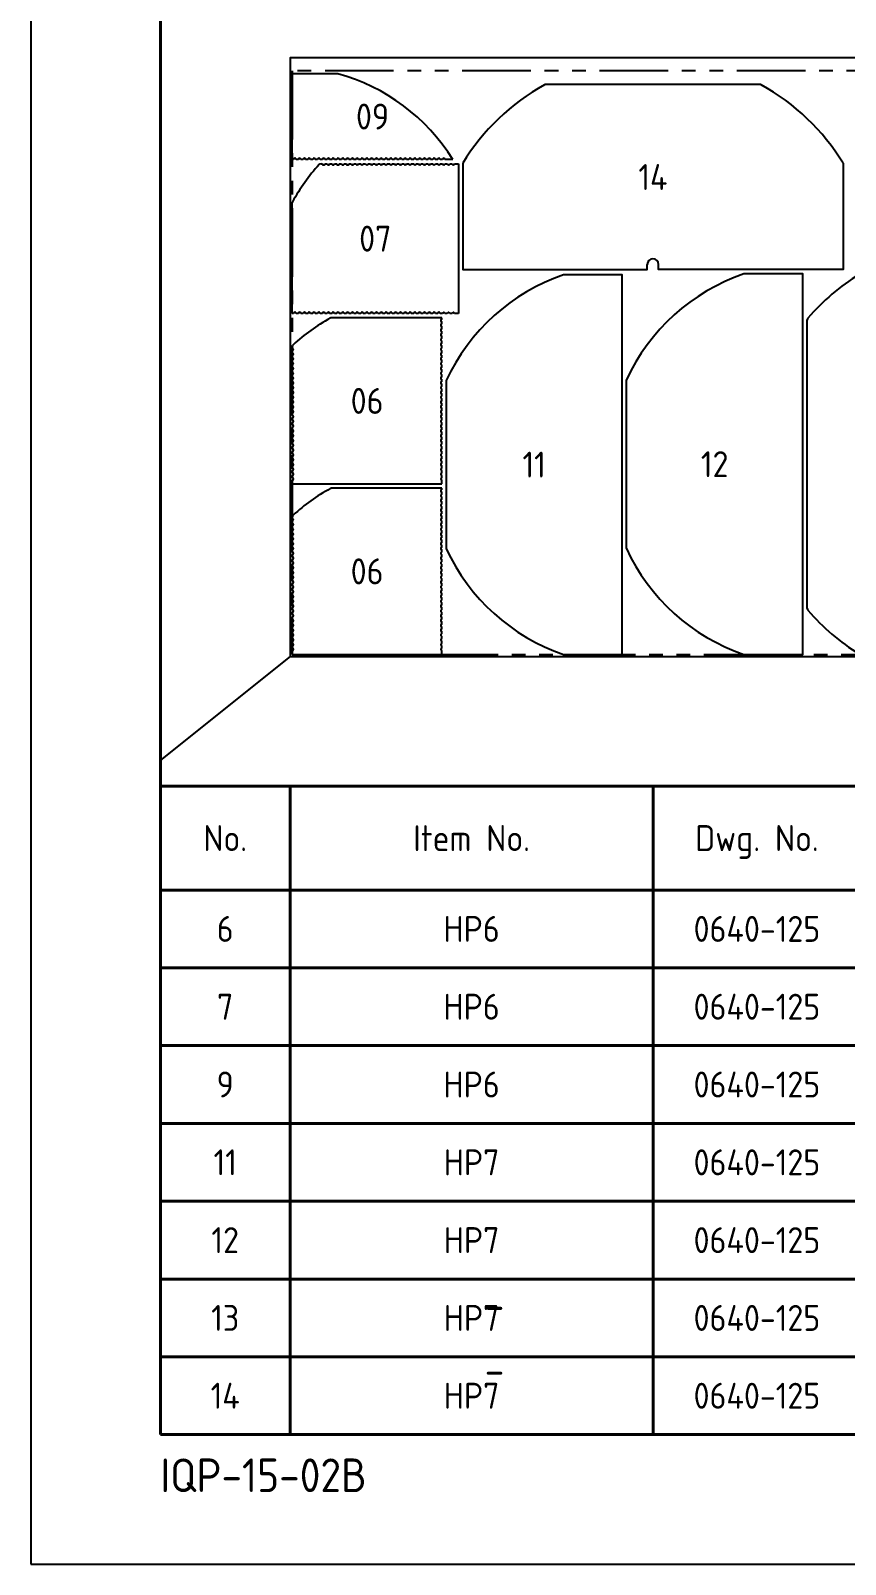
# Model space of a CAD drawing. Header units: millimetres. Extents: x -47360 to 661737, y -45870 to 354580.
# Drawn here: x 320000 to 323769, y 20000 to 27096 of the extents above; entities that cross this region are included whole.
import ezdxf
from ezdxf.enums import TextEntityAlignment as Align

# ---------------------------------------------------------------- set-up
doc = ezdxf.new("R2010")
doc.units = ezdxf.units.MM
doc.header["$LTSCALE"] = 10
doc.linetypes.add('PHANTOM', pattern=[63.5, 31.75, -6.35, 6.35, -6.35, 6.35, -6.35])
for name, color, linetype in [('$ENCL_RECT_RESERVED_LAYER$', 4, 'PHANTOM'), ('06_2__016X769X693', 3, 'Continuous'), ('07_1__016X769X693', 7, 'Continuous'), ('09_1__016X743X397', 7, 'Continuous'), ('11_1__016X1820X880', 7, 'Continuous'), ('12_1__016X1820X880', 7, 'Continuous'), ('13_5__016X1820X1750', 7, 'Continuous'), ('14_2__016X1820X950', 7, 'Continuous'), ('PART-LABEL', 6, 'Continuous'), ('STOCK', 3, 'Continuous'), ('T', 2, 'Continuous')]:
    doc.layers.add(name, color=color, linetype=linetype)
doc.layers.add('PAGE', color=9, linetype='Continuous', plot=False)
doc.layers.add('TITLE', color=15, linetype='Continuous', lineweight=40)
doc.styles.get("Standard").update_dxf_attribs({"font": 'isocp2.shx', "bigfont": 'whgtxt.shx'})

# ---------------------------------------------------------------- blocks, each defined once
blk = doc.blocks.new('CP00')
at = {"layer": 'PAGE'}
blk.add_line((20, 70), (10, 62), dxfattribs=at)
blk.add_lwpolyline([(0, 0), (297, 0), (297, 210), (0, 210)], close=True, dxfattribs=at)
at = {"layer": 'TITLE'}
blk.add_line((10, 60), (287, 60), dxfattribs=at)
at = {"layer": 'TITLE', "color": 8}
for p, q in [((20, 10), (20, 60)), ((48, 10), (48, 60)), ((10, 52), (287, 52)), ((10, 46), (287, 46)), ((10, 40), (287, 40)), ((10, 34), (287, 34)), ((10, 28), (287, 28)), ((10, 22), (287, 22)), ((10, 16), (148.5, 16))]:
    blk.add_line(p, q, dxfattribs=at)
at = {"layer": 'TITLE', "color": 15}
blk.add_lwpolyline([(10, 10), (287, 10), (287, 200), (10, 200)], close=True, dxfattribs=at)
at = {"layer": 'PAGE', "color": 2}
blk.add_attdef('ATT_NESTINGPLANNO', text='', height=2.5, dxfattribs=at).set_placement((220, 203), align=Align.MIDDLE_CENTER)
for tag, p in [('ATT_OWNERITEMNO', (35, 7.09)), ('ATT_PARTNAME', (35, 2.09))]:
    blk.add_attdef(tag, text='', height=2.5, dxfattribs=at).set_placement(p, align=Align.MIDDLE_LEFT)
at = {"layer": 'TITLE', "color": 2}
for s, p in [('No.', (15, 56)), ('Item No.', (34, 56)), ('Dwg. No.', (56, 56))]:
    blk.add_text(s, height=2, dxfattribs=at).set_placement(p, align=Align.MIDDLE_CENTER)
blk.add_text('IQP-15-02B', height=2.594, dxfattribs=at).set_placement((10, 5.57))
for tag, height, p in [('ATT_PORNO', 2.5, (222, 196)), ('ATT_CUTTINGPLANNO', 2.5, (212.75, 188)), ('ATT_PAGENO', 2.5, (264.5, 188)), ('ATT_PAGESUBTOTAL', 2.5, (279.5, 188)), ('ATT_WONO', 2.5, (70, 180)), ('ATT_PROJECT', 2.5, (163.5, 180)), ('ATT_PORWEIGHT', 2, (278.5, 89)), ('ATT_NETWEIGHT', 2, (278.5, 83)), ('ATT_SAVEWEIGHT', 2, (278.5, 77)), ('ATT_SCRAPWEIGHT', 2, (278.5, 71)), ('ATT_CUTTING', 2, (278.5, 65))]:
    blk.add_attdef(tag, text='', height=height, dxfattribs=at).set_placement(p, align=Align.MIDDLE_CENTER)
at = {"layer": 'TITLE', "color": 3}
for tag, p in [('ATT_MATERIAL', (70, 172)), ('ATT_SIZE', (163.5, 172)), ('ATT_QTY', (262.75, 172))]:
    blk.add_attdef(tag, text='', height=2.5, dxfattribs=at).set_placement(p, align=Align.MIDDLE_CENTER)

msp = doc.modelspace()

# ---------------------------------------------------------------- linework, layer by layer
at = {"layer": '$ENCL_RECT_RESERVED_LAYER$'}
msp.add_lwpolyline([(321210, 24210), (326759.31, 24210), (326759.31, 26909.75), (321210, 26909.75)], close=True, dxfattribs=at)
at = {"layer": '06_2__016X769X693'}
for p, q in [((321902.91, 25767.23), (321391.4, 25767.23)), ((321902.91, 25760.82), (321902.91, 25767.23)), ((321902.91, 25738.59), (321902.91, 25749.56)), ((321902.91, 25716.37), (321902.91, 25727.34)), ((321902.91, 25694.14), (321902.91, 25705.11)), ((321210, 25633.95), (321210, 25627.47)), ((321902.91, 25671.92), (321902.91, 25682.89)), ((321902.91, 25649.69), (321902.91, 25660.66)), ((321902.91, 25627.47), (321902.91, 25638.44)), ((321210, 25616.21), (321210, 25605.24)), ((321210, 25593.99), (321210, 25583.02)), ((321210, 25571.76), (321210, 25560.79)), ((321210, 25549.54), (321210, 25538.57)), ((321902.91, 25605.24), (321902.91, 25616.21)), ((321902.91, 25583.02), (321902.91, 25593.99)), ((321902.91, 25560.79), (321902.91, 25571.76)), ((321902.91, 25538.57), (321902.91, 25549.54)), ((321210, 25527.31), (321210, 25516.34)), ((321210, 25505.09), (321210, 25494.12)), ((321210, 25482.86), (321210, 25471.89)), ((321902.91, 25516.34), (321902.91, 25527.31)), ((321902.91, 25494.12), (321902.91, 25505.09)), ((321902.91, 25471.89), (321902.91, 25482.86)), ((321210, 25460.64), (321210, 25449.67)), ((321210, 25438.41), (321210, 25427.44)), ((321210, 25416.19), (321210, 25405.22)), ((321902.91, 25449.67), (321902.91, 25460.64)), ((321902.91, 25427.44), (321902.91, 25438.41)), ((321902.91, 25405.22), (321902.91, 25416.19)), ((321210, 25393.96), (321210, 25382.99)), ((321210, 25371.74), (321210, 25360.77)), ((321210, 25349.51), (321210, 25338.54)), ((321902.91, 25382.99), (321902.91, 25393.96)), ((321902.91, 25360.77), (321902.91, 25371.74)), ((321902.91, 25338.54), (321902.91, 25349.51)), ((321210, 25327.29), (321210, 25316.32)), ((321210, 25305.06), (321210, 25294.09)), ((321210, 25282.84), (321210, 25271.87)), ((321902.91, 25316.32), (321902.91, 25327.29)), ((321902.91, 25294.09), (321902.91, 25305.06)), ((321902.91, 25271.87), (321902.91, 25282.84)), ((321210, 25260.61), (321210, 25249.64)), ((321210, 25238.39), (321210, 25227.42)), ((321210, 25216.16), (321210, 25205.19)), ((321210, 25193.94), (321210, 25182.97)), ((321902.91, 25249.64), (321902.91, 25260.61)), ((321902.91, 25227.42), (321902.91, 25238.39)), ((321902.91, 25205.19), (321902.91, 25216.16)), ((321902.91, 25182.97), (321902.91, 25193.94)), ((321210, 25171.71), (321210, 25160.74)), ((321210, 25149.49), (321210, 25138.52)), ((321210, 25127.26), (321210, 25116.29)), ((321902.91, 25160.74), (321902.91, 25171.71)), ((321902.91, 25138.52), (321902.91, 25149.49)), ((321902.91, 25116.29), (321902.91, 25127.26)), ((321210, 25105.04), (321210, 25094.07)), ((321210, 25082.81), (321210, 25071.84)), ((321210, 25060.59), (321210, 25049.62)), ((321902.91, 25094.07), (321902.91, 25105.04)), ((321902.91, 25071.84), (321902.91, 25082.81)), ((321902.91, 25049.62), (321902.91, 25060.59)), ((321210, 25038.36), (321210, 25027.39)), ((321210, 25016.14), (321210, 24998.62)), ((321210, 24998.62), (321902.91, 24998.62)), ((321902.91, 24978.62), (321391.4, 24978.62)), ((321902.91, 25027.39), (321902.91, 25038.36)), ((321902.91, 24998.62), (321902.91, 25016.14)), ((321902.91, 24972.2), (321902.91, 24978.62)), ((321902.91, 24949.98), (321902.91, 24960.95)), ((321902.91, 24927.75), (321902.91, 24938.72)), ((321902.91, 24905.53), (321902.91, 24916.5)), ((321210, 24845.33), (321210, 24838.85)), ((321902.91, 24883.3), (321902.91, 24894.27)), ((321902.91, 24861.08), (321902.91, 24872.05)), ((321902.91, 24838.85), (321902.91, 24849.82)), ((321210, 24827.6), (321210, 24816.63)), ((321210, 24805.37), (321210, 24794.4)), ((321210, 24783.15), (321210, 24772.18)), ((321902.91, 24816.63), (321902.91, 24827.6)), ((321902.91, 24794.4), (321902.91, 24805.37)), ((321902.91, 24772.18), (321902.91, 24783.15)), ((321210, 24760.92), (321210, 24749.95)), ((321210, 24738.7), (321210, 24727.73)), ((321210, 24716.47), (321210, 24705.5)), ((321210, 24694.25), (321210, 24683.28)), ((321902.91, 24749.95), (321902.91, 24760.92)), ((321902.91, 24727.73), (321902.91, 24738.7)), ((321902.91, 24705.5), (321902.91, 24716.47)), ((321902.91, 24683.28), (321902.91, 24694.25)), ((321210, 24672.02), (321210, 24661.05)), ((321210, 24649.8), (321210, 24638.83)), ((321210, 24627.57), (321210, 24616.6)), ((321902.91, 24661.05), (321902.91, 24672.02)), ((321902.91, 24638.83), (321902.91, 24649.8)), ((321902.91, 24616.6), (321902.91, 24627.57)), ((321210, 24605.35), (321210, 24594.38)), ((321210, 24583.12), (321210, 24572.15)), ((321210, 24560.9), (321210, 24549.93)), ((321902.91, 24594.38), (321902.91, 24605.35)), ((321902.91, 24572.15), (321902.91, 24583.12)), ((321902.91, 24549.93), (321902.91, 24560.9)), ((321210, 24538.67), (321210, 24527.7)), ((321210, 24516.45), (321210, 24505.48)), ((321210, 24494.22), (321210, 24483.25)), ((321902.91, 24527.7), (321902.91, 24538.67)), ((321902.91, 24505.48), (321902.91, 24516.45)), ((321902.91, 24483.25), (321902.91, 24494.22)), ((321210, 24472), (321210, 24461.03)), ((321210, 24449.77), (321210, 24438.8)), ((321210, 24427.55), (321210, 24416.58)), ((321902.91, 24461.03), (321902.91, 24472)), ((321902.91, 24438.8), (321902.91, 24449.77)), ((321902.91, 24416.58), (321902.91, 24427.55)), ((321210, 24405.32), (321210, 24394.35)), ((321210, 24383.1), (321210, 24372.13)), ((321210, 24360.87), (321210, 24349.9)), ((321902.91, 24394.35), (321902.91, 24405.32)), ((321902.91, 24372.13), (321902.91, 24383.1)), ((321902.91, 24349.9), (321902.91, 24360.87)), ((321210, 24338.65), (321210, 24327.68)), ((321210, 24316.42), (321210, 24305.45)), ((321210, 24294.2), (321210, 24283.23)), ((321210, 24271.97), (321210, 24261)), ((321902.91, 24327.68), (321902.91, 24338.65)), ((321902.91, 24305.45), (321902.91, 24316.42)), ((321902.91, 24283.23), (321902.91, 24294.2)), ((321902.91, 24261), (321902.91, 24271.97)), ((321210, 24249.75), (321210, 24238.78)), ((321210, 24227.52), (321210, 24210)), ((321210, 24210), (321902.91, 24210)), ((321902.91, 24238.78), (321902.91, 24249.75)), ((321902.91, 24210), (321902.91, 24227.52))]:
    msp.add_line(p, q, dxfattribs=at)
for centre, radius, start, end in [((321825.92, 24969.35), 910, 118.93835, 132.261369), ((321391.4, 25755.23), 12, 90, 118.93835), ((321902.91, 25755.19), 5.63, 89.99385, 270.00615), ((321902.91, 25732.97), 5.63, 89.994051, 270.005949), ((321902.91, 25710.74), 5.63, 89.994251, 270.005749), ((321902.91, 25688.52), 5.63, 89.994452, 270.005548), ((321222, 25633.95), 12, 132.261369, 180.000002), ((321210, 25621.84), 5.63, 269.991294, 90.008711), ((321902.91, 25666.29), 5.63, 89.994652, 270.005348), ((321902.91, 25644.07), 5.63, 89.994852, 270.005148), ((321902.91, 25621.84), 5.63, 89.995053, 270.004947), ((321210, 25599.62), 5.63, 269.999953, 90.000051), ((321210, 25577.39), 5.63, 269.999962, 90.000043), ((321210, 25555.17), 5.63, 269.99997, 90.000034), ((321902.91, 25599.62), 5.63, 89.995253, 270.004747), ((321902.91, 25577.39), 5.63, 89.995454, 270.004546), ((321902.91, 25555.17), 5.63, 89.995654, 270.004346), ((321210, 25532.94), 5.63, 269.999979, 90.000025), ((321210, 25510.72), 5.63, 269.999988, 90.000017), ((321210, 25488.49), 5.63, 269.999996, 90.000008), ((321902.91, 25532.94), 5.63, 89.995855, 270.004145), ((321902.91, 25510.72), 5.63, 89.996055, 270.003945), ((321902.91, 25488.49), 5.63, 89.996256, 270.003744), ((321210, 25466.27), 5.63, 270.000005, 90), ((321210, 25444.04), 5.63, 270.000013, 89.999991), ((321210, 25421.82), 5.63, 270.000022, 89.999982), ((321210, 25399.59), 5.63, 270.000031, 89.999974), ((321902.91, 25466.27), 5.63, 89.996456, 270.003544), ((321902.91, 25444.04), 5.63, 89.996657, 270.003343), ((321902.91, 25421.82), 5.63, 89.996857, 270.003143), ((321902.91, 25399.59), 5.63, 89.997058, 270.002942), ((321210, 25377.37), 5.63, 270.000039, 89.999965), ((321210, 25355.14), 5.63, 270.000048, 89.999956), ((321210, 25332.92), 5.63, 270.000057, 89.999948), ((321902.91, 25377.37), 5.63, 89.997258, 270.002742), ((321902.91, 25355.14), 5.63, 89.997458, 270.002542), ((321902.91, 25332.92), 5.63, 89.997659, 270.002341), ((321210, 25310.69), 5.63, 270.000065, 89.999939), ((321210, 25288.47), 5.63, 270.000074, 89.999931), ((321210, 25266.24), 5.63, 270.000082, 89.999922), ((321902.91, 25310.69), 5.63, 89.997859, 270.002141), ((321902.91, 25288.47), 5.63, 89.99806, 270.00194), ((321902.91, 25266.24), 5.63, 89.99826, 270.00174), ((321210, 25244.02), 5.63, 270.000091, 89.999913), ((321210, 25221.79), 5.63, 270.0001, 89.999905), ((321210, 25199.57), 5.63, 270.000108, 89.999896), ((321902.91, 25244.02), 5.63, 89.998461, 270.001539), ((321902.91, 25221.79), 5.63, 89.998661, 270.001339), ((321902.91, 25199.57), 5.63, 89.998862, 270.001138), ((321210, 25177.34), 5.63, 270.000117, 89.999888), ((321210, 25155.12), 5.63, 270.000125, 89.999879), ((321210, 25132.89), 5.63, 270.000134, 89.99987), ((321902.91, 25177.34), 5.63, 89.999062, 270.000938), ((321902.91, 25155.12), 5.63, 89.999263, 270.000737), ((321902.91, 25132.89), 5.63, 89.999463, 270.000537), ((321210, 25110.67), 5.63, 270.000143, 89.999862), ((321210, 25088.44), 5.63, 270.000151, 89.999853), ((321210, 25066.22), 5.63, 270.00016, 89.999844), ((321210, 25043.99), 5.63, 270.000169, 89.999836), ((321902.91, 25110.67), 5.63, 89.999663, 270.000337), ((321902.91, 25088.44), 5.63, 89.999864, 270.000136), ((321902.91, 25066.22), 5.63, 90.000064, 269.999936), ((321902.91, 25043.99), 5.63, 90.000265, 269.999735), ((321210, 25021.77), 5.63, 270.000177, 89.999827), ((321391.4, 24966.62), 12, 90, 118.93835), ((321902.91, 25021.77), 5.63, 90.000465, 269.999535), ((321825.92, 24180.74), 910, 118.93835, 132.261369), ((321902.91, 24966.58), 5.63, 89.99385, 270.00615), ((321902.91, 24944.35), 5.63, 89.994051, 270.005949), ((321902.91, 24922.13), 5.63, 89.994251, 270.005749), ((321222, 24845.33), 12, 132.261369, 180.000002), ((321210, 24833.23), 5.63, 269.991294, 90.008711), ((321902.91, 24899.9), 5.63, 89.994452, 270.005548), ((321902.91, 24877.68), 5.63, 89.994652, 270.005348), ((321902.91, 24855.45), 5.63, 89.994852, 270.005148), ((321902.91, 24833.23), 5.63, 89.995053, 270.004947), ((321210, 24811), 5.63, 269.999953, 90.000051), ((321210, 24788.78), 5.63, 269.999962, 90.000043), ((321210, 24766.55), 5.63, 269.99997, 90.000034), ((321902.91, 24811), 5.63, 89.995253, 270.004747), ((321902.91, 24788.78), 5.63, 89.995454, 270.004546), ((321902.91, 24766.55), 5.63, 89.995654, 270.004346), ((321210, 24744.33), 5.63, 269.999979, 90.000025), ((321210, 24722.1), 5.63, 269.999988, 90.000017), ((321210, 24699.88), 5.63, 269.999996, 90.000008), ((321902.91, 24744.33), 5.63, 89.995855, 270.004145), ((321902.91, 24722.1), 5.63, 89.996055, 270.003945), ((321902.91, 24699.88), 5.63, 89.996256, 270.003744), ((321210, 24677.65), 5.63, 270.000005, 90), ((321210, 24655.43), 5.63, 270.000013, 89.999991), ((321210, 24633.2), 5.63, 270.000022, 89.999982), ((321902.91, 24677.65), 5.63, 89.996456, 270.003544), ((321902.91, 24655.43), 5.63, 89.996657, 270.003343), ((321902.91, 24633.2), 5.63, 89.996857, 270.003143), ((321210, 24610.98), 5.63, 270.000031, 89.999974), ((321210, 24588.75), 5.63, 270.000039, 89.999965), ((321210, 24566.53), 5.63, 270.000048, 89.999956), ((321902.91, 24610.98), 5.63, 89.997058, 270.002942), ((321902.91, 24588.75), 5.63, 89.997258, 270.002742), ((321902.91, 24566.53), 5.63, 89.997458, 270.002542), ((321210, 24544.3), 5.63, 270.000057, 89.999948), ((321210, 24522.08), 5.63, 270.000065, 89.999939), ((321210, 24499.85), 5.63, 270.000074, 89.999931), ((321210, 24477.63), 5.63, 270.000082, 89.999922), ((321902.91, 24544.3), 5.63, 89.997659, 270.002341), ((321902.91, 24522.08), 5.63, 89.997859, 270.002141), ((321902.91, 24499.85), 5.63, 89.99806, 270.00194), ((321902.91, 24477.63), 5.63, 89.99826, 270.00174), ((321210, 24455.4), 5.63, 270.000091, 89.999913), ((321210, 24433.18), 5.63, 270.0001, 89.999905), ((321210, 24410.95), 5.63, 270.000108, 89.999896), ((321902.91, 24455.4), 5.63, 89.998461, 270.001539), ((321902.91, 24433.18), 5.63, 89.998661, 270.001339), ((321902.91, 24410.95), 5.63, 89.998862, 270.001138), ((321210, 24388.73), 5.63, 270.000117, 89.999888), ((321210, 24366.5), 5.63, 270.000125, 89.999879), ((321210, 24344.28), 5.63, 270.000134, 89.99987), ((321902.91, 24388.73), 5.63, 89.999062, 270.000938), ((321902.91, 24366.5), 5.63, 89.999263, 270.000737), ((321902.91, 24344.28), 5.63, 89.999463, 270.000537), ((321210, 24322.05), 5.63, 270.000143, 89.999862), ((321210, 24299.83), 5.63, 270.000151, 89.999853), ((321210, 24277.6), 5.63, 270.00016, 89.999844), ((321902.91, 24322.05), 5.63, 89.999663, 270.000337), ((321902.91, 24299.83), 5.63, 89.999864, 270.000136), ((321902.91, 24277.6), 5.63, 90.000064, 269.999936), ((321210, 24255.38), 5.63, 270.000169, 89.999836), ((321210, 24233.15), 5.63, 270.000177, 89.999827), ((321902.91, 24255.38), 5.63, 90.000265, 269.999735), ((321902.91, 24233.15), 5.63, 90.000465, 269.999535)]:
    msp.add_arc(centre, radius, start, end, dxfattribs=at)
at = {"layer": '07_1__016X769X693'}
for p, q in [((321343.28, 26480.14), (321349.76, 26480.14)), ((321361.02, 26480.14), (321371.99, 26480.14)), ((321383.24, 26480.14), (321394.21, 26480.14)), ((321405.47, 26480.14), (321416.44, 26480.14)), ((321427.69, 26480.14), (321438.66, 26480.14)), ((321449.92, 26480.14), (321460.89, 26480.14)), ((321472.14, 26480.14), (321483.11, 26480.14)), ((321494.37, 26480.14), (321505.34, 26480.14)), ((321516.59, 26480.14), (321527.56, 26480.14)), ((321538.82, 26480.14), (321549.79, 26480.14)), ((321561.04, 26480.14), (321572.01, 26480.14)), ((321583.27, 26480.14), (321594.24, 26480.14)), ((321605.49, 26480.14), (321616.46, 26480.14)), ((321627.72, 26480.14), (321638.69, 26480.14)), ((321649.94, 26480.14), (321660.91, 26480.14)), ((321672.17, 26480.14), (321683.14, 26480.14)), ((321694.39, 26480.14), (321705.36, 26480.14)), ((321716.62, 26480.14), (321727.59, 26480.14)), ((321738.84, 26480.14), (321749.81, 26480.14)), ((321761.07, 26480.14), (321772.04, 26480.14)), ((321783.29, 26480.14), (321794.26, 26480.14)), ((321805.52, 26480.14), (321816.49, 26480.14)), ((321827.74, 26480.14), (321838.71, 26480.14)), ((321849.97, 26480.14), (321860.94, 26480.14)), ((321872.19, 26480.14), (321883.16, 26480.14)), ((321894.42, 26480.14), (321905.39, 26480.14)), ((321916.64, 26480.14), (321927.61, 26480.14)), ((321938.87, 26480.14), (321949.84, 26480.14)), ((321961.09, 26480.14), (321978.62, 26480.14)), ((321978.62, 26480.14), (321978.62, 25787.23)), ((321210, 25787.23), (321210, 26298.73)), ((321216.41, 25787.23), (321210, 25787.23)), ((321238.64, 25787.23), (321227.67, 25787.23)), ((321260.86, 25787.23), (321249.89, 25787.23)), ((321283.09, 25787.23), (321272.12, 25787.23)), ((321305.31, 25787.23), (321294.34, 25787.23)), ((321327.54, 25787.23), (321316.57, 25787.23)), ((321349.76, 25787.23), (321338.79, 25787.23)), ((321371.99, 25787.23), (321361.02, 25787.23)), ((321394.21, 25787.23), (321383.24, 25787.23)), ((321416.44, 25787.23), (321405.47, 25787.23)), ((321438.66, 25787.23), (321427.69, 25787.23)), ((321460.89, 25787.23), (321449.92, 25787.23)), ((321483.11, 25787.23), (321472.14, 25787.23)), ((321505.34, 25787.23), (321494.37, 25787.23)), ((321527.56, 25787.23), (321516.59, 25787.23)), ((321549.79, 25787.23), (321538.82, 25787.23)), ((321572.01, 25787.23), (321561.04, 25787.23)), ((321594.24, 25787.23), (321583.27, 25787.23)), ((321616.46, 25787.23), (321605.49, 25787.23)), ((321638.69, 25787.23), (321627.72, 25787.23)), ((321660.91, 25787.23), (321649.94, 25787.23)), ((321683.14, 25787.23), (321672.17, 25787.23)), ((321705.36, 25787.23), (321694.39, 25787.23)), ((321727.59, 25787.23), (321716.62, 25787.23)), ((321749.81, 25787.23), (321738.84, 25787.23)), ((321772.04, 25787.23), (321761.07, 25787.23)), ((321794.26, 25787.23), (321783.29, 25787.23)), ((321816.49, 25787.23), (321805.52, 25787.23)), ((321838.71, 25787.23), (321827.74, 25787.23)), ((321860.94, 25787.23), (321849.97, 25787.23)), ((321883.16, 25787.23), (321872.19, 25787.23)), ((321905.39, 25787.23), (321894.42, 25787.23)), ((321927.61, 25787.23), (321916.64, 25787.23)), ((321949.84, 25787.23), (321938.87, 25787.23)), ((321978.62, 25787.23), (321961.09, 25787.23))]:
    msp.add_line(p, q, dxfattribs=at)
for centre, radius, start, end in [((322007.88, 25864.22), 910, 137.738631, 151.06165), ((321343.28, 26468.14), 12, 89.999998, 137.738631), ((321355.39, 26480.14), 5.63, 179.991289, 0.008706), ((321377.61, 26480.14), 5.63, 179.999949, 0.000047), ((321399.84, 26480.14), 5.63, 179.999957, 0.000038), ((321422.06, 26480.14), 5.63, 179.999966, 0.00003), ((321444.29, 26480.14), 5.63, 179.999975, 0.000021), ((321466.51, 26480.14), 5.63, 179.999983, 0.000012), ((321488.74, 26480.14), 5.63, 179.999992, 0.000004), ((321510.96, 26480.14), 5.63, 180, 359.999995), ((321533.19, 26480.14), 5.63, 180.000009, 359.999987), ((321555.41, 26480.14), 5.63, 180.000018, 359.999978), ((321577.64, 26480.14), 5.63, 180.000026, 359.999969), ((321599.86, 26480.14), 5.63, 180.000035, 359.999961), ((321622.09, 26480.14), 5.63, 180.000044, 359.999952), ((321644.31, 26480.14), 5.63, 180.000052, 359.999943), ((321666.54, 26480.14), 5.63, 180.000061, 359.999935), ((321688.76, 26480.14), 5.63, 180.000069, 359.999926), ((321710.99, 26480.14), 5.63, 180.000078, 359.999918), ((321733.21, 26480.14), 5.63, 180.000087, 359.999909), ((321755.44, 26480.14), 5.63, 180.000095, 359.9999), ((321777.66, 26480.14), 5.63, 180.000104, 359.999892), ((321799.89, 26480.14), 5.63, 180.000112, 359.999883), ((321822.11, 26480.14), 5.63, 180.000121, 359.999875), ((321844.34, 26480.14), 5.63, 180.00013, 359.999866), ((321866.56, 26480.14), 5.63, 180.000138, 359.999857), ((321888.79, 26480.14), 5.63, 180.000147, 359.999849), ((321911.01, 26480.14), 5.63, 180.000156, 359.99984), ((321933.24, 26480.14), 5.63, 180.000164, 359.999831), ((321955.46, 26480.14), 5.63, 180.000173, 359.999823), ((321222, 26298.73), 12, 151.06165, 180), ((321222.04, 25787.23), 5.63, 359.99385, 180.00615), ((321244.26, 25787.23), 5.63, 359.994051, 180.005949), ((321266.49, 25787.23), 5.63, 359.994251, 180.005749), ((321288.71, 25787.23), 5.63, 359.994452, 180.005548), ((321310.94, 25787.23), 5.63, 359.994652, 180.005348), ((321333.16, 25787.23), 5.63, 359.994852, 180.005148), ((321355.39, 25787.23), 5.63, 359.995053, 180.004947), ((321377.61, 25787.23), 5.63, 359.995253, 180.004747), ((321399.84, 25787.23), 5.63, 359.995454, 180.004546), ((321422.06, 25787.23), 5.63, 359.995654, 180.004346), ((321444.29, 25787.23), 5.63, 359.995855, 180.004145), ((321466.51, 25787.23), 5.63, 359.996055, 180.003945), ((321488.74, 25787.23), 5.63, 359.996256, 180.003744), ((321510.96, 25787.23), 5.63, 359.996456, 180.003544), ((321533.19, 25787.23), 5.63, 359.996657, 180.003343), ((321555.41, 25787.23), 5.63, 359.996857, 180.003143), ((321577.64, 25787.23), 5.63, 359.997058, 180.002942), ((321599.86, 25787.23), 5.63, 359.997258, 180.002742), ((321622.09, 25787.23), 5.63, 359.997458, 180.002542), ((321644.31, 25787.23), 5.63, 359.997659, 180.002341), ((321666.54, 25787.23), 5.63, 359.997859, 180.002141), ((321688.76, 25787.23), 5.63, 359.99806, 180.00194), ((321710.99, 25787.23), 5.63, 359.99826, 180.00174), ((321733.21, 25787.23), 5.63, 359.998461, 180.001539), ((321755.44, 25787.23), 5.63, 359.998661, 180.001339), ((321777.66, 25787.23), 5.63, 359.998862, 180.001138), ((321799.89, 25787.23), 5.63, 359.999062, 180.000938), ((321822.11, 25787.23), 5.63, 359.999263, 180.000737), ((321844.34, 25787.23), 5.63, 359.999463, 180.000537), ((321866.56, 25787.23), 5.63, 359.999663, 180.000337), ((321888.79, 25787.23), 5.63, 359.999864, 180.000136), ((321911.01, 25787.23), 5.63, 0.000064, 179.999936), ((321933.24, 25787.23), 5.63, 0.000265, 179.999735), ((321955.46, 25787.23), 5.63, 0.000465, 179.999535)]:
    msp.add_arc(centre, radius, start, end, dxfattribs=at)
at = {"layer": '09_1__016X743X397'}
for p, q in [((321210, 26500.14), (321210, 26897.13)), ((321210, 26897.13), (321417.7, 26897.13)), ((321216.54, 26500.14), (321210, 26500.14)), ((321238.76, 26500.14), (321227.54, 26500.14)), ((321260.99, 26500.14), (321249.76, 26500.14)), ((321283.21, 26500.14), (321271.99, 26500.14)), ((321305.44, 26500.14), (321294.21, 26500.14)), ((321327.66, 26500.14), (321316.44, 26500.14)), ((321349.89, 26500.14), (321338.66, 26500.14)), ((321372.11, 26500.14), (321360.89, 26500.14)), ((321394.34, 26500.14), (321383.11, 26500.14)), ((321416.56, 26500.14), (321405.34, 26500.14)), ((321438.79, 26500.14), (321427.56, 26500.14)), ((321461.01, 26500.14), (321449.79, 26500.14)), ((321483.24, 26500.14), (321472.01, 26500.14)), ((321505.46, 26500.14), (321494.24, 26500.14)), ((321527.69, 26500.14), (321516.46, 26500.14)), ((321549.91, 26500.14), (321538.69, 26500.14)), ((321572.14, 26500.14), (321560.91, 26500.14)), ((321594.36, 26500.14), (321583.14, 26500.14)), ((321616.59, 26500.14), (321605.36, 26500.14)), ((321638.81, 26500.14), (321627.59, 26500.14)), ((321661.04, 26500.14), (321649.81, 26500.14)), ((321683.26, 26500.14), (321672.04, 26500.14)), ((321705.49, 26500.14), (321694.26, 26500.14)), ((321727.71, 26500.14), (321716.49, 26500.14)), ((321749.94, 26500.14), (321738.71, 26500.14)), ((321772.16, 26500.14), (321760.94, 26500.14)), ((321794.39, 26500.14), (321783.16, 26500.14)), ((321816.61, 26500.14), (321805.39, 26500.14)), ((321838.84, 26500.14), (321827.61, 26500.14)), ((321861.06, 26500.14), (321849.84, 26500.14)), ((321883.29, 26500.14), (321872.06, 26500.14)), ((321905.51, 26500.14), (321894.29, 26500.14)), ((321953.11, 26500.14), (321916.51, 26500.14))]:
    msp.add_line(p, q, dxfattribs=at)
for centre, radius, start, end in [((321417.7, 26885.13), 12, 74.700052, 89.999998), ((321180.74, 26018.95), 910, 31.922732, 74.700052), ((321222.04, 26500.14), 5.5, 359.992047, 180.007953), ((321244.26, 26500.14), 5.5, 359.992252, 180.007748), ((321266.49, 26500.14), 5.5, 359.992458, 180.007542), ((321288.71, 26500.14), 5.5, 359.992663, 180.007337), ((321310.94, 26500.14), 5.5, 359.992868, 180.007132), ((321333.16, 26500.14), 5.5, 359.993073, 180.006927), ((321355.39, 26500.14), 5.5, 359.993278, 180.006722), ((321377.61, 26500.14), 5.5, 359.993483, 180.006517), ((321399.84, 26500.14), 5.5, 359.993688, 180.006312), ((321422.06, 26500.14), 5.5, 359.993893, 180.006107), ((321444.29, 26500.14), 5.5, 359.994098, 180.005902), ((321466.51, 26500.14), 5.5, 359.994304, 180.005696), ((321488.74, 26500.14), 5.5, 359.994509, 180.005491), ((321510.96, 26500.14), 5.5, 359.994714, 180.005286), ((321533.19, 26500.14), 5.5, 359.994919, 180.005081), ((321555.41, 26500.14), 5.5, 359.995124, 180.004876), ((321577.64, 26500.14), 5.5, 359.995329, 180.004671), ((321599.86, 26500.14), 5.5, 359.995534, 180.004466), ((321622.09, 26500.14), 5.5, 359.995739, 180.004261), ((321644.31, 26500.14), 5.5, 359.995945, 180.004055), ((321666.54, 26500.14), 5.5, 359.99615, 180.00385), ((321688.76, 26500.14), 5.5, 359.996355, 180.003645), ((321710.99, 26500.14), 5.5, 359.99656, 180.00344), ((321733.21, 26500.14), 5.5, 359.996765, 180.003235), ((321755.44, 26500.14), 5.5, 359.99697, 180.00303), ((321777.66, 26500.14), 5.5, 359.997175, 180.002825), ((321799.89, 26500.14), 5.5, 359.99738, 180.00262), ((321822.11, 26500.14), 5.5, 359.997586, 180.002414), ((321844.34, 26500.14), 5.5, 359.997791, 180.002209), ((321866.56, 26500.14), 5.5, 359.997996, 180.002004), ((321888.79, 26500.14), 5.5, 359.998201, 180.001799), ((321911.01, 26500.14), 5.5, 359.998406, 180.001594)]:
    msp.add_arc(centre, radius, start, end, dxfattribs=at)
at = {"layer": '11_1__016X1820X880'}
msp.add_line((321922.91, 25477.62), (321922.91, 24698.73), dxfattribs=at)
msp.add_lwpolyline([(322465.24, 24210), (322735.97, 24210), (322735.97, 25966.35), (322465.24, 25966.35)], dxfattribs=at)
for start, end in [(108.860661, 155.186664), (204.813336, 251.139339)]:
    msp.add_arc((322765.23, 25088.17), 928, start, end, dxfattribs=at)
at = {"layer": '12_1__016X1820X880'}
msp.add_line((322755.97, 24700.29), (322755.97, 25480.06), dxfattribs=at)
msp.add_lwpolyline([(323299.97, 24210), (323573.04, 24210), (323573.04, 25970.35), (323299.97, 25970.35)], dxfattribs=at)
for start, end in [(108.84018, 155.213784), (204.786216, 251.159813)]:
    msp.add_arc((323600.3, 25090.17), 930, start, end, dxfattribs=at)
at = {"layer": '13_5__016X1820X1750'}
msp.add_line((323593.04, 24422), (323593.04, 25758.35), dxfattribs=at)
for centre, radius, start, end in [((324377.04, 25090.17), 1033, 121.753862, 139.123643), ((323605.04, 25758.35), 12, 139.123643, 180), ((323605.04, 24422), 12, 180, 220.876357), ((324377.04, 25090.17), 1033, 220.876357, 238.24614)]:
    msp.add_arc(centre, radius, start, end, dxfattribs=at)
at = {"layer": '14_2__016X1820X950'}
msp.add_line((323374.38, 26846.94), (322383.19, 26846.94), dxfattribs=at)
for points in [[(321998.62, 26483.01), (321998.62, 25990.35), (322852.79, 25990.35), (322852.79, 26014.5)], [(323758.96, 26483.01), (323758.96, 25990.35), (322904.79, 25990.35), (322904.79, 26014.5)]]:
    msp.add_lwpolyline(points, dxfattribs=at)
for centre, radius, start, end in [((322878.79, 25942.28), 1033, 119.038735, 148.435945), ((322383.19, 26834.94), 12, 90, 119.038735), ((323374.38, 26834.94), 12, 60.961265, 90), ((322878.79, 25942.28), 1033, 31.564045, 60.961265), ((322878.79, 26014.5), 26, 0, 180)]:
    msp.add_arc(centre, radius, start, end, dxfattribs=at)
at = {"layer": 'STOCK'}
msp.add_lwpolyline([(321200, 24200), (326930, 24200), (326930, 26970), (321200, 26970)], close=True, dxfattribs=at)

# ---------------------------------------------------------------- block references
ref = msp.add_blockref('CP00', (320000, 20000), dxfattribs=dict(xscale=60, yscale=60, zscale=60))
ref.add_attrib('ATT_OWNERITEMNO', '-', dxfattribs={"layer": 'PAGE', "color": 2, "height": 150}).set_placement((322100, 21200), align=Align.MIDDLE_LEFT)
ref.add_attrib('ATT_PARTNAME', '-', dxfattribs={"layer": 'PAGE', "color": 2, "height": 150}).set_placement((322100, 20900), align=Align.MIDDLE_LEFT)

# ---------------------------------------------------------------- texts
at = {"layer": 'PART-LABEL'}
for s, p in [('09', (321581.56, 26698.63)), ('14', (322878.79, 26418.64)), ('07', (321594.31, 26133.68)), ('06', (321556.45, 25382.92)), ('11', (322329.44, 25088.17)), ('12', (323164.5, 25090.17)), ('06', (321556.45, 24594.31))]:
    msp.add_text(s, height=120, dxfattribs=at).set_placement(p, align=Align.MIDDLE_CENTER)
at = {"layer": 'T'}
for s, p in [('6', (320900, 22880)), ('HP6', (322040, 22880)), ('0640-125', (323360, 22880)), ('7', (320900, 22520)), ('HP6', (322040, 22520)), ('0640-125', (323360, 22520)), ('9', (320900, 22160)), ('HP6', (322040, 22160)), ('0640-125', (323360, 22160)), ('11', (320900, 21800)), ('HP7', (322040, 21800)), ('0640-125', (323360, 21800)), ('12', (320900, 21440)), ('HP7', (322040, 21440)), ('0640-125', (323360, 21440)), ('13', (320900, 21080)), ('HP7', (322040, 21080)), ('0640-125', (323360, 21080)), ('14', (320900, 20720)), ('HP7', (322040, 20720)), ('0640-125', (323360, 20720))]:
    msp.add_text(s, height=120, dxfattribs=at).set_placement(p, align=Align.CENTER)

doc.saveas('drawing.dxf')
